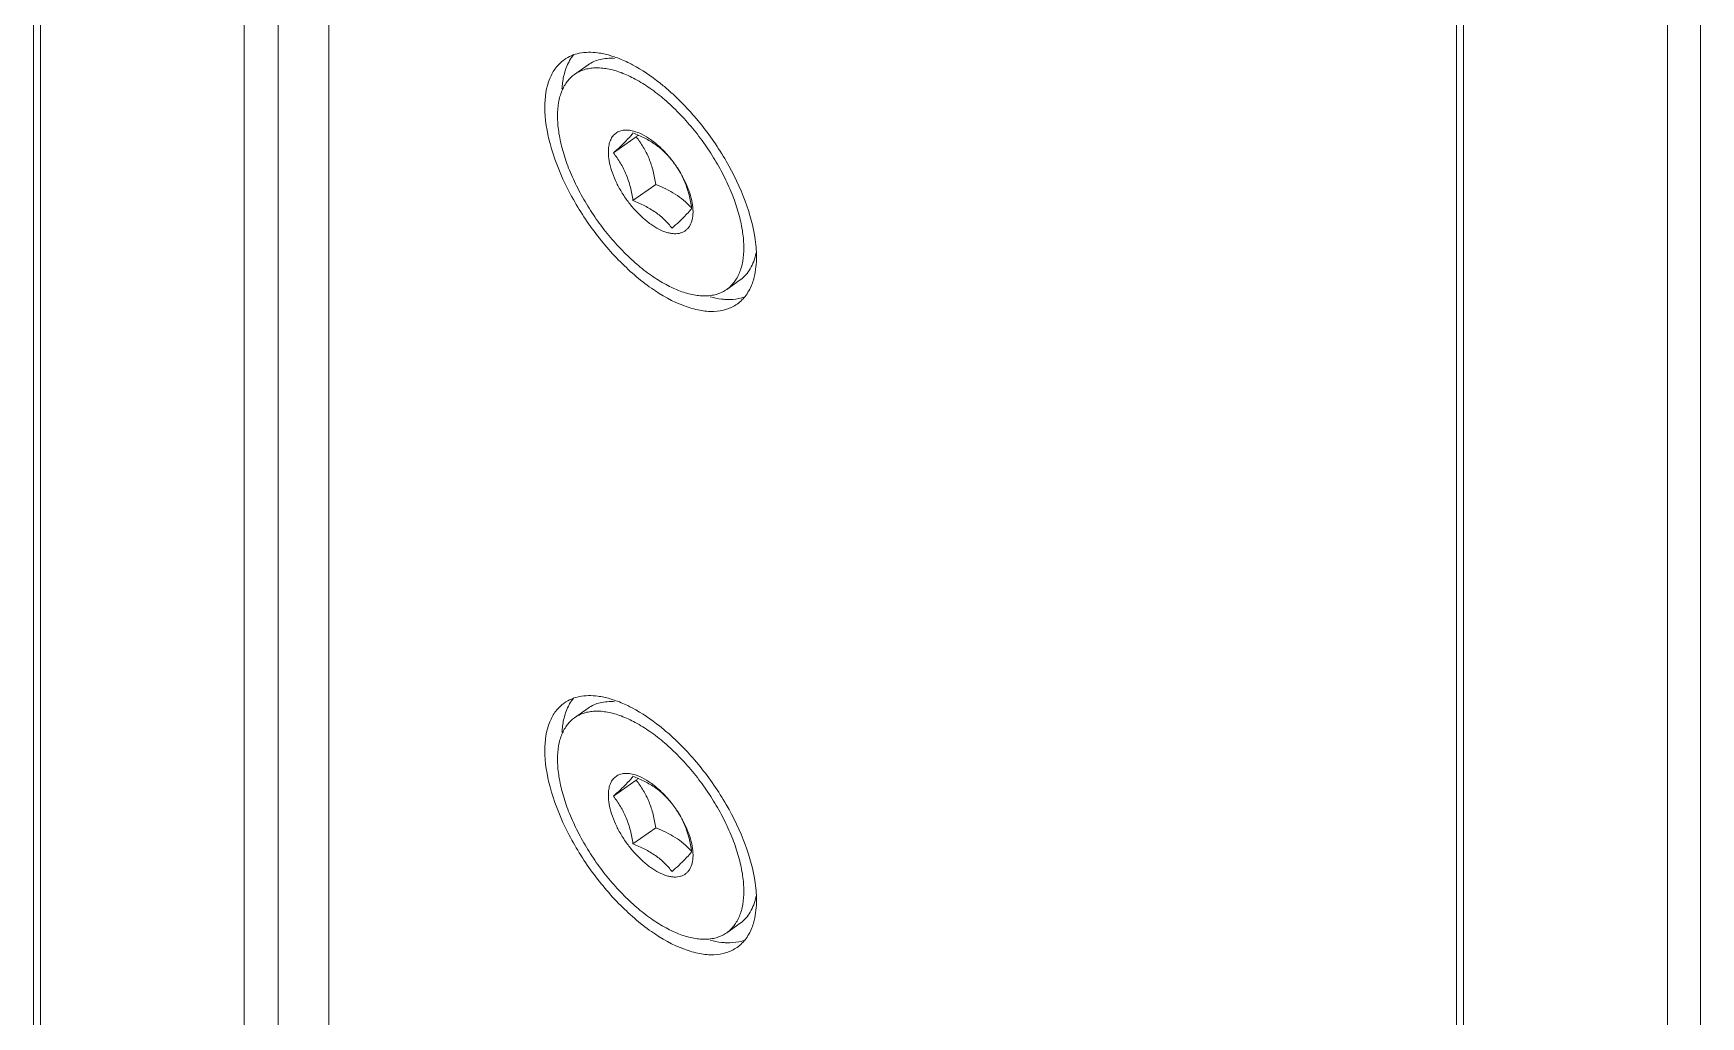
# Model space of a CAD drawing. Header units: millimetres. Extents: x 1177 to 2365, y 93 to 933.
# Drawn here: x 2083.1 to 2159.7, y 589.5 to 634.7 of the extents above; entities that cross this region are included whole.
import ezdxf

# ---------------------------------------------------------------- set-up
doc = ezdxf.new("R2010")
doc.units = ezdxf.units.MM
doc.header["$LTSCALE"] = 0.1
doc.layers.get('0').update_dxf_attribs({"lineweight": 13})

msp = doc.modelspace()

# ---------------------------------------------------------------- linework, layer by layer
for p, q in [((2083.138, 510.093), (2083.137, 750.203)), ((2083.459, 749.653), (2083.46, 509.543)), ((2094.376, 743.034), (2094.377, 499.812)), ((2096.71, 741.25), (2096.711, 504.573)), ((2092.821, 499.812), (2092.82, 739.922)), ((2148.501, 703.983), (2148.502, 463.873)), ((2148.823, 703.433), (2148.824, 463.323)), ((2158.186, 453.593), (2158.184, 693.703)), ((2159.712, 456.684), (2159.711, 693.683)), ((2107.996, 632.82), (2108.618, 633.26)), ((2107.996, 632.82), (2108.618, 633.26)), ((2110.825, 629.951), (2109.778, 629.211)), ((2110.825, 629.951), (2109.778, 629.211)), ((2112.276, 629.096), (2112.273, 629.099)), ((2112.276, 629.096), (2112.273, 629.099)), ((2112.278, 629.1), (2112.276, 629.102)), ((2112.278, 629.1), (2112.276, 629.102)), ((2111.723, 627.76), (2110.677, 627.02)), ((2111.723, 627.76), (2110.677, 627.02)), ((2114.982, 622.94), (2115.604, 623.38)), ((2114.982, 622.94), (2115.604, 623.38)), ((2107.996, 603.263), (2108.618, 603.703)), ((2107.996, 603.263), (2108.618, 603.703)), ((2110.825, 600.394), (2109.778, 599.654)), ((2110.825, 600.394), (2109.778, 599.654)), ((2112.276, 599.539), (2112.273, 599.542)), ((2112.276, 599.539), (2112.273, 599.542)), ((2112.278, 599.543), (2112.276, 599.545)), ((2112.278, 599.543), (2112.276, 599.545)), ((2111.723, 598.203), (2110.677, 597.463)), ((2111.723, 598.203), (2110.677, 597.463)), ((2114.982, 593.383), (2115.604, 593.823)), ((2114.982, 593.383), (2115.604, 593.823))]:
    msp.add_line(p, q)
for centre, radius, start, end in [((2091.233, 651.515), 29.135, 312.25655, 312.4969), ((2091.233, 651.515), 29.135, 312.25655, 312.4969), ((2108.241, 625.593), 5.347, 38.71553, 40.97916), ((2108.241, 625.593), 5.347, 38.71553, 40.97916), ((2108.171, 625.537), 5.437, 37.70632, 38.71738), ((2108.171, 625.537), 5.437, 37.70632, 38.71738), ((2108.128, 625.503), 5.492, 34.79858, 37.70564), ((2108.128, 625.503), 5.492, 34.79858, 37.70564), ((2108.135, 625.508), 5.483, 34.23897, 34.7997), ((2108.135, 625.508), 5.483, 34.23897, 34.7997), ((2108.184, 625.54), 5.424, 30.48828, 34.24955), ((2108.184, 625.54), 5.424, 30.48828, 34.24955), ((2110.479, 624.142), 3.84, 41.15307, 42.27847), ((2110.479, 624.142), 3.84, 41.15307, 42.27847), ((2111.39, 624.442), 4.96, 0.01243, 1.87913), ((2111.39, 624.442), 4.96, 0.01243, 1.87913), ((2115.074, 625.184), 2.708, 266.69091, 271.07481), ((2115.074, 625.184), 2.708, 266.69091, 271.07481), ((2091.233, 621.958), 29.135, 312.25655, 312.4969), ((2091.233, 621.958), 29.135, 312.25655, 312.4969), ((2108.241, 596.036), 5.347, 38.71553, 40.97916), ((2108.241, 596.036), 5.347, 38.71553, 40.97916), ((2108.171, 595.979), 5.437, 37.70632, 38.71738), ((2108.171, 595.979), 5.437, 37.70632, 38.71738), ((2108.128, 595.946), 5.492, 34.79858, 37.70564), ((2108.128, 595.946), 5.492, 34.79858, 37.70564), ((2108.135, 595.951), 5.483, 34.23897, 34.7997), ((2108.135, 595.951), 5.483, 34.23897, 34.7997), ((2108.184, 595.983), 5.424, 30.48828, 34.24955), ((2108.184, 595.983), 5.424, 30.48828, 34.24955), ((2110.479, 594.585), 3.84, 41.15307, 42.27847), ((2110.479, 594.585), 3.84, 41.15307, 42.27847), ((2111.392, 594.885), 4.959, 0.01244, 1.8784), ((2111.392, 594.885), 4.959, 0.01244, 1.8784), ((2115.074, 595.627), 2.708, 266.69091, 271.07481), ((2115.074, 595.627), 2.708, 266.69091, 271.07481)]:
    msp.add_arc(centre, radius, start, end)
for points, knots in [([(2107.52, 633.494), (2107.375, 633.391), (2107.107, 633.13), (2106.713, 632.412), (2106.628, 631.761), (2106.628, 631.318)], [0, 0, 0, 0, 0.219128, 0.453021, 1, 1, 1, 1]), ([(2107.52, 633.494), (2107.375, 633.391), (2107.107, 633.13), (2106.713, 632.412), (2106.628, 631.761), (2106.628, 631.318)], [0, 0, 0, 0, 0.219128, 0.453021, 1, 1, 1, 1]), ([(2109.052, 633.81), (2108.774, 633.845), (2108.232, 633.846), (2107.724, 633.638), (2107.52, 633.494)], [0, 0, 0, 0, 0.528689, 1, 1, 1, 1]), ([(2109.052, 633.81), (2108.774, 633.845), (2108.232, 633.846), (2107.724, 633.638), (2107.52, 633.494)], [0, 0, 0, 0, 0.528689, 1, 1, 1, 1]), ([(2107.547, 632.932), (2107.558, 632.969), (2107.604, 633.112), (2107.662, 633.251), (2107.713, 633.351)], [0, 0, 0, 0, 0.257801, 1, 1, 1, 1]), ([(2107.547, 632.932), (2107.558, 632.969), (2107.604, 633.112), (2107.662, 633.251), (2107.713, 633.351)], [0, 0, 0, 0, 0.257801, 1, 1, 1, 1]), ([(2107.713, 633.351), (2107.73, 633.385), (2107.802, 633.519), (2107.889, 633.645), (2107.961, 633.732)], [0, 0, 0, 0, 0.256567, 1, 1, 1, 1]), ([(2107.713, 633.351), (2107.73, 633.385), (2107.802, 633.519), (2107.889, 633.645), (2107.961, 633.732)], [0, 0, 0, 0, 0.256567, 1, 1, 1, 1]), ([(2109.83, 633.552), (2109.716, 633.561), (2109.493, 633.564), (2109.171, 633.516), (2108.876, 633.418), (2108.7, 633.317), (2108.618, 633.26)], [0, 0, 0, 0, 0.270639, 0.524242, 0.765416, 1, 1, 1, 1]), ([(2109.83, 633.552), (2109.716, 633.561), (2109.493, 633.564), (2109.171, 633.516), (2108.876, 633.418), (2108.7, 633.317), (2108.618, 633.26)], [0, 0, 0, 0, 0.270639, 0.524242, 0.765416, 1, 1, 1, 1]), ([(2109.809, 633.63), (2109.744, 633.652), (2109.497, 633.73), (2109.242, 633.786), (2109.052, 633.81)], [0, 0, 0, 0, 0.26221, 1, 1, 1, 1]), ([(2109.809, 633.63), (2109.744, 633.652), (2109.497, 633.73), (2109.242, 633.786), (2109.052, 633.81)], [0, 0, 0, 0, 0.26221, 1, 1, 1, 1]), ([(2110.655, 633.26), (2110.584, 633.297), (2110.309, 633.437), (2110.024, 633.557), (2109.809, 633.63)], [0, 0, 0, 0, 0.261228, 1, 1, 1, 1]), ([(2110.655, 633.26), (2110.584, 633.297), (2110.309, 633.437), (2110.024, 633.557), (2109.809, 633.63)], [0, 0, 0, 0, 0.261228, 1, 1, 1, 1]), ([(2107.211, 630.905), (2107.211, 631.113), (2107.233, 631.416), (2107.318, 631.8), (2107.406, 632.057), (2107.517, 632.289), (2107.653, 632.495), (2107.812, 632.675), (2107.933, 632.775), (2107.996, 632.82)], [0, 0, 0, 0, 0.289417, 0.42228, 0.547849, 0.667052, 0.7811, 0.891496, 1, 1, 1, 1]), ([(2107.211, 630.905), (2107.211, 631.113), (2107.233, 631.416), (2107.318, 631.8), (2107.406, 632.057), (2107.517, 632.289), (2107.653, 632.495), (2107.812, 632.675), (2107.933, 632.775), (2107.996, 632.82)], [0, 0, 0, 0, 0.289417, 0.42228, 0.547849, 0.667052, 0.7811, 0.891496, 1, 1, 1, 1]), ([(2107.414, 632.153), (2107.419, 632.222), (2107.442, 632.485), (2107.492, 632.745), (2107.547, 632.932)], [0, 0, 0, 0, 0.26266, 1, 1, 1, 1]), ([(2107.414, 632.153), (2107.419, 632.222), (2107.442, 632.485), (2107.492, 632.745), (2107.547, 632.932)], [0, 0, 0, 0, 0.26266, 1, 1, 1, 1]), ([(2107.996, 632.82), (2108.061, 632.866), (2108.2, 632.949), (2108.429, 633.04), (2108.676, 633.098), (2108.941, 633.124), (2109.221, 633.117), (2109.624, 633.062), (2110.158, 632.906), (2110.811, 632.601), (2111.48, 632.182), (2112.149, 631.658), (2112.802, 631.042), (2113.423, 630.348), (2113.997, 629.594), (2114.51, 628.799), (2114.949, 627.981), (2115.303, 627.16), (2115.564, 626.357), (2115.726, 625.592), (2115.767, 625.093), (2115.767, 624.855)], [0, 0, 0, 0, 0.019149, 0.038649, 0.058825, 0.079954, 0.102257, 0.125894, 0.177492, 0.23509, 0.298376, 0.366617, 0.438787, 0.513656, 0.589869, 0.666009, 0.740665, 0.812489, 0.88027, 0.943005, 1, 1, 1, 1]), ([(2107.996, 632.82), (2108.061, 632.866), (2108.2, 632.949), (2108.429, 633.04), (2108.676, 633.098), (2108.941, 633.124), (2109.221, 633.117), (2109.624, 633.062), (2110.158, 632.906), (2110.811, 632.601), (2111.48, 632.182), (2112.149, 631.658), (2112.802, 631.042), (2113.423, 630.348), (2113.997, 629.594), (2114.51, 628.799), (2114.949, 627.981), (2115.303, 627.16), (2115.564, 626.357), (2115.726, 625.592), (2115.767, 625.093), (2115.767, 624.855)], [0, 0, 0, 0, 0.019149, 0.038649, 0.058825, 0.079954, 0.102257, 0.125894, 0.177492, 0.23509, 0.298376, 0.366617, 0.438787, 0.513656, 0.589869, 0.666009, 0.740665, 0.812489, 0.88027, 0.943005, 1, 1, 1, 1]), ([(2112.324, 632.079), (2112.188, 632.199), (2111.665, 632.637), (2111.097, 633.024), (2110.655, 633.26)], [0, 0, 0, 0, 0.264886, 1, 1, 1, 1]), ([(2112.324, 632.079), (2112.188, 632.199), (2111.665, 632.637), (2111.097, 633.024), (2110.655, 633.26)], [0, 0, 0, 0, 0.264886, 1, 1, 1, 1]), ([(2116.293, 625.23), (2116.208, 625.83), (2115.861, 627.081), (2114.989, 628.886), (2113.805, 630.603), (2112.84, 631.624), (2112.324, 632.079)], [0, 0, 0, 0, 0.225892, 0.479326, 0.743661, 1, 1, 1, 1]), ([(2116.293, 625.23), (2116.208, 625.83), (2115.861, 627.081), (2114.989, 628.886), (2113.805, 630.603), (2112.84, 631.624), (2112.324, 632.079)], [0, 0, 0, 0, 0.225892, 0.479326, 0.743661, 1, 1, 1, 1]), ([(2106.628, 631.318), (2106.628, 630.752), (2106.833, 629.527), (2107.538, 627.712), (2108.607, 625.908), (2109.941, 624.286), (2111.414, 622.996), (2112.715, 622.254), (2113.71, 621.963), (2114.369, 621.902), (2114.964, 621.993), (2115.31, 622.162), (2115.458, 622.267)], [0, 0, 0, 0, 0.119627, 0.259303, 0.410153, 0.561325, 0.701763, 0.822558, 0.87424, 0.920165, 0.961428, 1, 1, 1, 1]), ([(2106.628, 631.318), (2106.628, 630.752), (2106.833, 629.527), (2107.538, 627.712), (2108.607, 625.908), (2109.941, 624.286), (2111.414, 622.996), (2112.715, 622.254), (2113.71, 621.963), (2114.369, 621.902), (2114.964, 621.993), (2115.31, 622.162), (2115.458, 622.267)], [0, 0, 0, 0, 0.119627, 0.259303, 0.410153, 0.561325, 0.701763, 0.822558, 0.87424, 0.920165, 0.961428, 1, 1, 1, 1]), ([(2114.982, 622.94), (2114.917, 622.894), (2114.778, 622.812), (2114.55, 622.721), (2114.302, 622.662), (2114.038, 622.637), (2113.758, 622.644), (2113.355, 622.699), (2112.82, 622.855), (2112.167, 623.159), (2111.498, 623.578), (2110.829, 624.102), (2110.176, 624.719), (2109.555, 625.412), (2108.981, 626.166), (2108.469, 626.962), (2108.03, 627.78), (2107.675, 628.6), (2107.414, 629.403), (2107.252, 630.169), (2107.211, 630.668), (2107.211, 630.905)], [0, 0, 0, 0, 0.019149, 0.038649, 0.058825, 0.079954, 0.102257, 0.125894, 0.177492, 0.23509, 0.298376, 0.366617, 0.438787, 0.513656, 0.589869, 0.666009, 0.740665, 0.812489, 0.88027, 0.943005, 1, 1, 1, 1]), ([(2114.982, 622.94), (2114.917, 622.894), (2114.778, 622.812), (2114.55, 622.721), (2114.302, 622.662), (2114.038, 622.637), (2113.758, 622.644), (2113.355, 622.699), (2112.82, 622.855), (2112.167, 623.159), (2111.498, 623.578), (2110.829, 624.102), (2110.176, 624.719), (2109.555, 625.412), (2108.981, 626.166), (2108.469, 626.962), (2108.03, 627.78), (2107.675, 628.6), (2107.414, 629.403), (2107.252, 630.169), (2107.211, 630.668), (2107.211, 630.905)], [0, 0, 0, 0, 0.019149, 0.038649, 0.058825, 0.079954, 0.102257, 0.125894, 0.177492, 0.23509, 0.298376, 0.366617, 0.438787, 0.513656, 0.589869, 0.666009, 0.740665, 0.812489, 0.88027, 0.943005, 1, 1, 1, 1]), ([(2110.699, 630.216), (2110.618, 630.237), (2110.461, 630.266), (2110.232, 630.262), (2110.026, 630.206), (2109.851, 630.1), (2109.713, 629.944), (2109.614, 629.747), (2109.556, 629.512), (2109.545, 629.344), (2109.545, 629.255)], [0, 0, 0, 0, 0.13896, 0.264025, 0.378766, 0.488706, 0.600489, 0.72029, 0.852666, 1, 1, 1, 1]), ([(2110.699, 630.216), (2110.618, 630.237), (2110.461, 630.266), (2110.232, 630.262), (2110.026, 630.206), (2109.851, 630.1), (2109.713, 629.944), (2109.614, 629.747), (2109.556, 629.512), (2109.545, 629.344), (2109.545, 629.255)], [0, 0, 0, 0, 0.13896, 0.264025, 0.378766, 0.488706, 0.600489, 0.72029, 0.852666, 1, 1, 1, 1]), ([(2112.276, 629.102), (2112.155, 629.242), (2111.906, 629.499), (2111.507, 629.826), (2111.107, 630.071), (2110.832, 630.181), (2110.699, 630.216)], [0, 0, 0, 0, 0.283113, 0.548501, 0.788988, 1, 1, 1, 1]), ([(2112.276, 629.102), (2112.155, 629.242), (2111.906, 629.499), (2111.507, 629.826), (2111.107, 630.071), (2110.832, 630.181), (2110.699, 630.216)], [0, 0, 0, 0, 0.283113, 0.548501, 0.788988, 1, 1, 1, 1]), ([(2110.677, 630.131), (2110.639, 630.077), (2110.54, 629.952), (2110.347, 629.746), (2110.086, 629.493), (2109.887, 629.31), (2109.778, 629.211)], [0, 0, 0, 0, 0.153003, 0.370385, 0.657773, 1, 1, 1, 1]), ([(2110.677, 630.131), (2110.639, 630.077), (2110.54, 629.952), (2110.347, 629.746), (2110.086, 629.493), (2109.887, 629.31), (2109.778, 629.211)], [0, 0, 0, 0, 0.153003, 0.370385, 0.657773, 1, 1, 1, 1]), ([(2112.473, 628.861), (2112.367, 628.997), (2112.194, 629.194), (2111.932, 629.431), (2111.637, 629.658), (2111.22, 629.904), (2110.862, 630.059), (2110.677, 630.131)], [0, 0, 0, 0, 0.231544, 0.351612, 0.475091, 0.732117, 1, 1, 1, 1]), ([(2112.473, 628.861), (2112.367, 628.997), (2112.194, 629.194), (2111.932, 629.431), (2111.637, 629.658), (2111.22, 629.904), (2110.862, 630.059), (2110.677, 630.131)], [0, 0, 0, 0, 0.231544, 0.351612, 0.475091, 0.732117, 1, 1, 1, 1]), ([(2111.723, 627.76), (2111.692, 627.966), (2111.635, 628.273), (2111.521, 628.669), (2111.417, 628.954), (2111.294, 629.225), (2111.107, 629.564), (2110.942, 629.801), (2110.825, 629.951)], [0, 0, 0, 0, 0.260883, 0.389245, 0.515674, 0.63991, 0.761917, 1, 1, 1, 1]), ([(2111.723, 627.76), (2111.692, 627.966), (2111.635, 628.273), (2111.521, 628.669), (2111.417, 628.954), (2111.294, 629.225), (2111.107, 629.564), (2110.942, 629.801), (2110.825, 629.951)], [0, 0, 0, 0, 0.260883, 0.389245, 0.515674, 0.63991, 0.761917, 1, 1, 1, 1]), ([(2109.545, 629.255), (2109.545, 629.119), (2109.574, 628.831), (2109.688, 628.391), (2109.868, 627.931), (2110.109, 627.469), (2110.401, 627.023), (2110.735, 626.608), (2111.096, 626.242), (2111.472, 625.936), (2111.848, 625.703), (2112.162, 625.571), (2112.401, 625.514), (2112.566, 625.496), (2112.72, 625.5), (2112.863, 625.528), (2112.994, 625.579), (2113.109, 625.653), (2113.208, 625.749), (2113.321, 625.909), (2113.393, 626.107), (2113.428, 626.325), (2113.434, 626.444), (2113.434, 626.505)], [0, 0, 0, 0, 0.061235, 0.129852, 0.204517, 0.283364, 0.364218, 0.444756, 0.522683, 0.595886, 0.662619, 0.721733, 0.748357, 0.773095, 0.796141, 0.817805, 0.838519, 0.858811, 0.87926, 0.900425, 0.946581, 0.97233, 1, 1, 1, 1]), ([(2109.545, 629.255), (2109.545, 629.119), (2109.574, 628.831), (2109.688, 628.391), (2109.868, 627.931), (2110.109, 627.469), (2110.401, 627.023), (2110.735, 626.608), (2111.096, 626.242), (2111.472, 625.936), (2111.848, 625.703), (2112.162, 625.571), (2112.401, 625.514), (2112.566, 625.496), (2112.72, 625.5), (2112.863, 625.528), (2112.994, 625.579), (2113.109, 625.653), (2113.208, 625.749), (2113.321, 625.909), (2113.393, 626.107), (2113.428, 626.325), (2113.434, 626.444), (2113.434, 626.505)], [0, 0, 0, 0, 0.061235, 0.129852, 0.204517, 0.283364, 0.364218, 0.444756, 0.522683, 0.595886, 0.662619, 0.721733, 0.748357, 0.773095, 0.796141, 0.817805, 0.838519, 0.858811, 0.87926, 0.900425, 0.946581, 0.97233, 1, 1, 1, 1]), ([(2109.778, 629.211), (2109.895, 629.061), (2110.06, 628.824), (2110.247, 628.485), (2110.371, 628.214), (2110.475, 627.929), (2110.588, 627.533), (2110.646, 627.226), (2110.677, 627.02)], [0, 0, 0, 0, 0.238083, 0.360089, 0.484325, 0.610755, 0.739117, 1, 1, 1, 1]), ([(2109.778, 629.211), (2109.895, 629.061), (2110.06, 628.824), (2110.247, 628.485), (2110.371, 628.214), (2110.475, 627.929), (2110.588, 627.533), (2110.646, 627.226), (2110.677, 627.02)], [0, 0, 0, 0, 0.238083, 0.360089, 0.484325, 0.610755, 0.739117, 1, 1, 1, 1]), ([(2113.371, 626.671), (2113.34, 626.877), (2113.283, 627.183), (2113.169, 627.579), (2113.065, 627.864), (2112.942, 628.135), (2112.755, 628.474), (2112.59, 628.711), (2112.473, 628.861)], [0, 0, 0, 0, 0.260883, 0.389245, 0.515675, 0.639911, 0.761917, 1, 1, 1, 1]), ([(2113.371, 626.671), (2113.34, 626.877), (2113.283, 627.183), (2113.169, 627.579), (2113.065, 627.864), (2112.942, 628.135), (2112.755, 628.474), (2112.59, 628.711), (2112.473, 628.861)], [0, 0, 0, 0, 0.260883, 0.389245, 0.515675, 0.639911, 0.761917, 1, 1, 1, 1]), ([(2113.434, 626.505), (2113.434, 626.642), (2113.404, 626.932), (2113.289, 627.375), (2113.107, 627.837), (2112.948, 628.141), (2112.859, 628.293)], [0, 0, 0, 0, 0.216021, 0.45819, 0.721741, 1, 1, 1, 1]), ([(2113.434, 626.505), (2113.434, 626.642), (2113.404, 626.932), (2113.289, 627.375), (2113.107, 627.837), (2112.948, 628.141), (2112.859, 628.293)], [0, 0, 0, 0, 0.216021, 0.45819, 0.721741, 1, 1, 1, 1]), ([(2113.321, 626.726), (2113.22, 626.837), (2113, 627.051), (2112.619, 627.331), (2112.188, 627.567), (2111.881, 627.698), (2111.723, 627.76)], [0, 0, 0, 0, 0.233917, 0.478986, 0.735235, 1, 1, 1, 1]), ([(2113.321, 626.726), (2113.22, 626.837), (2113, 627.051), (2112.619, 627.331), (2112.188, 627.567), (2111.881, 627.698), (2111.723, 627.76)], [0, 0, 0, 0, 0.233917, 0.478986, 0.735235, 1, 1, 1, 1]), ([(2110.677, 627.02), (2110.862, 626.948), (2111.22, 626.792), (2111.637, 626.547), (2111.932, 626.32), (2112.194, 626.083), (2112.367, 625.886), (2112.473, 625.75)], [0, 0, 0, 0, 0.267883, 0.524909, 0.648388, 0.768456, 1, 1, 1, 1]), ([(2110.677, 627.02), (2110.862, 626.948), (2111.22, 626.792), (2111.637, 626.547), (2111.932, 626.32), (2112.194, 626.083), (2112.367, 625.886), (2112.473, 625.75)], [0, 0, 0, 0, 0.267883, 0.524909, 0.648388, 0.768456, 1, 1, 1, 1]), ([(2112.473, 625.75), (2112.582, 625.849), (2112.781, 626.032), (2113.042, 626.285), (2113.235, 626.491), (2113.334, 626.616), (2113.371, 626.671)], [0, 0, 0, 0, 0.342226, 0.629615, 0.846997, 1, 1, 1, 1]), ([(2112.473, 625.75), (2112.582, 625.849), (2112.781, 626.032), (2113.042, 626.285), (2113.235, 626.491), (2113.334, 626.616), (2113.371, 626.671)], [0, 0, 0, 0, 0.342226, 0.629615, 0.846997, 1, 1, 1, 1]), ([(2115.767, 624.855), (2115.767, 624.648), (2115.745, 624.344), (2115.66, 623.96), (2115.573, 623.704), (2115.461, 623.471), (2115.326, 623.265), (2115.167, 623.086), (2115.046, 622.985), (2114.982, 622.94)], [0, 0, 0, 0, 0.289417, 0.42228, 0.547849, 0.667052, 0.7811, 0.891496, 1, 1, 1, 1]), ([(2115.767, 624.855), (2115.767, 624.648), (2115.745, 624.344), (2115.66, 623.96), (2115.573, 623.704), (2115.461, 623.471), (2115.326, 623.265), (2115.167, 623.086), (2115.046, 622.985), (2114.982, 622.94)], [0, 0, 0, 0, 0.289417, 0.42228, 0.547849, 0.667052, 0.7811, 0.891496, 1, 1, 1, 1]), ([(2116.348, 624.604), (2116.346, 624.655), (2116.336, 624.864), (2116.315, 625.072), (2116.293, 625.23)], [0, 0, 0, 0, 0.242223, 1, 1, 1, 1]), ([(2116.348, 624.604), (2116.346, 624.655), (2116.336, 624.864), (2116.315, 625.072), (2116.293, 625.23)], [0, 0, 0, 0, 0.242223, 1, 1, 1, 1]), ([(2115.604, 623.38), (2115.697, 623.446), (2115.87, 623.6), (2116.078, 623.889), (2116.235, 624.233), (2116.302, 624.484), (2116.328, 624.617)], [0, 0, 0, 0, 0.230926, 0.470149, 0.724757, 1, 1, 1, 1]), ([(2115.604, 623.38), (2115.697, 623.446), (2115.87, 623.6), (2116.078, 623.889), (2116.235, 624.233), (2116.302, 624.484), (2116.328, 624.617)], [0, 0, 0, 0, 0.230926, 0.470149, 0.724757, 1, 1, 1, 1]), ([(2116.161, 623.233), (2116.193, 623.322), (2116.311, 623.715), (2116.351, 624.128), (2116.351, 624.443)], [0, 0, 0, 0, 0.231871, 1, 1, 1, 1]), ([(2116.161, 623.233), (2116.193, 623.322), (2116.311, 623.715), (2116.351, 624.128), (2116.351, 624.443)], [0, 0, 0, 0, 0.231871, 1, 1, 1, 1]), ([(2114.917, 622.481), (2114.861, 622.484), (2114.627, 622.504), (2114.395, 622.551), (2114.222, 622.597)], [0, 0, 0, 0, 0.238894, 1, 1, 1, 1]), ([(2114.917, 622.481), (2114.861, 622.484), (2114.627, 622.504), (2114.395, 622.551), (2114.222, 622.597)], [0, 0, 0, 0, 0.238894, 1, 1, 1, 1]), ([(2115.849, 622.611), (2115.794, 622.59), (2115.56, 622.513), (2115.312, 622.48), (2115.124, 622.477)], [0, 0, 0, 0, 0.240511, 1, 1, 1, 1]), ([(2115.849, 622.611), (2115.794, 622.59), (2115.56, 622.513), (2115.312, 622.48), (2115.124, 622.477)], [0, 0, 0, 0, 0.240511, 1, 1, 1, 1]), ([(2115.458, 622.267), (2115.617, 622.379), (2115.907, 622.671), (2116.09, 623.036), (2116.161, 623.233)], [0, 0, 0, 0, 0.480984, 1, 1, 1, 1]), ([(2115.458, 622.267), (2115.617, 622.379), (2115.907, 622.671), (2116.09, 623.036), (2116.161, 623.233)], [0, 0, 0, 0, 0.480984, 1, 1, 1, 1]), ([(2109.058, 604.252), (2108.779, 604.288), (2108.235, 604.289), (2107.725, 604.082), (2107.52, 603.937)], [0, 0, 0, 0, 0.528855, 1, 1, 1, 1]), ([(2109.058, 604.252), (2108.779, 604.288), (2108.235, 604.289), (2107.725, 604.082), (2107.52, 603.937)], [0, 0, 0, 0, 0.528855, 1, 1, 1, 1]), ([(2109.814, 604.071), (2109.75, 604.093), (2109.503, 604.171), (2109.248, 604.227), (2109.058, 604.252)], [0, 0, 0, 0, 0.262178, 1, 1, 1, 1]), ([(2109.814, 604.071), (2109.75, 604.093), (2109.503, 604.171), (2109.248, 604.227), (2109.058, 604.252)], [0, 0, 0, 0, 0.262178, 1, 1, 1, 1]), ([(2107.52, 603.937), (2107.375, 603.834), (2107.107, 603.573), (2106.713, 602.854), (2106.628, 602.204), (2106.628, 601.761)], [0, 0, 0, 0, 0.219114, 0.453005, 1, 1, 1, 1]), ([(2107.52, 603.937), (2107.375, 603.834), (2107.107, 603.573), (2106.713, 602.854), (2106.628, 602.204), (2106.628, 601.761)], [0, 0, 0, 0, 0.219114, 0.453005, 1, 1, 1, 1]), ([(2107.547, 603.375), (2107.558, 603.412), (2107.604, 603.555), (2107.662, 603.695), (2107.713, 603.794)], [0, 0, 0, 0, 0.257808, 1, 1, 1, 1]), ([(2107.547, 603.375), (2107.558, 603.412), (2107.604, 603.555), (2107.662, 603.695), (2107.713, 603.794)], [0, 0, 0, 0, 0.257808, 1, 1, 1, 1]), ([(2107.713, 603.794), (2107.73, 603.829), (2107.802, 603.961), (2107.888, 604.086), (2107.96, 604.173)], [0, 0, 0, 0, 0.256529, 1, 1, 1, 1]), ([(2107.713, 603.794), (2107.73, 603.829), (2107.802, 603.961), (2107.888, 604.086), (2107.96, 604.173)], [0, 0, 0, 0, 0.256529, 1, 1, 1, 1]), ([(2107.996, 603.263), (2108.061, 603.309), (2108.2, 603.392), (2108.429, 603.483), (2108.676, 603.541), (2108.941, 603.567), (2109.221, 603.559), (2109.624, 603.505), (2110.158, 603.349), (2110.811, 603.044), (2111.48, 602.625), (2112.149, 602.101), (2112.802, 601.485), (2113.423, 600.791), (2113.997, 600.037), (2114.51, 599.242), (2114.949, 598.424), (2115.303, 597.603), (2115.564, 596.8), (2115.726, 596.035), (2115.767, 595.536), (2115.767, 595.298)], [0, 0, 0, 0, 0.019149, 0.038649, 0.058825, 0.079954, 0.102257, 0.125894, 0.177492, 0.23509, 0.298376, 0.366617, 0.438787, 0.513656, 0.589869, 0.666009, 0.740665, 0.812489, 0.88027, 0.943005, 1, 1, 1, 1]), ([(2107.996, 603.263), (2108.061, 603.309), (2108.2, 603.392), (2108.429, 603.483), (2108.676, 603.541), (2108.941, 603.567), (2109.221, 603.559), (2109.624, 603.505), (2110.158, 603.349), (2110.811, 603.044), (2111.48, 602.625), (2112.149, 602.101), (2112.802, 601.485), (2113.423, 600.791), (2113.997, 600.037), (2114.51, 599.242), (2114.949, 598.424), (2115.303, 597.603), (2115.564, 596.8), (2115.726, 596.035), (2115.767, 595.536), (2115.767, 595.298)], [0, 0, 0, 0, 0.019149, 0.038649, 0.058825, 0.079954, 0.102257, 0.125894, 0.177492, 0.23509, 0.298376, 0.366617, 0.438787, 0.513656, 0.589869, 0.666009, 0.740665, 0.812489, 0.88027, 0.943005, 1, 1, 1, 1]), ([(2109.835, 603.995), (2109.72, 604.004), (2109.496, 604.007), (2109.173, 603.96), (2108.877, 603.861), (2108.7, 603.761), (2108.618, 603.703)], [0, 0, 0, 0, 0.27076, 0.524388, 0.765511, 1, 1, 1, 1]), ([(2109.835, 603.995), (2109.72, 604.004), (2109.496, 604.007), (2109.173, 603.96), (2108.877, 603.861), (2108.7, 603.761), (2108.618, 603.703)], [0, 0, 0, 0, 0.27076, 0.524388, 0.765511, 1, 1, 1, 1]), ([(2110.645, 603.708), (2110.575, 603.745), (2110.306, 603.882), (2110.026, 603.999), (2109.814, 604.071)], [0, 0, 0, 0, 0.261055, 1, 1, 1, 1]), ([(2110.645, 603.708), (2110.575, 603.745), (2110.306, 603.882), (2110.026, 603.999), (2109.814, 604.071)], [0, 0, 0, 0, 0.261055, 1, 1, 1, 1]), ([(2112.333, 602.514), (2112.196, 602.635), (2111.668, 603.078), (2111.093, 603.47), (2110.645, 603.708)], [0, 0, 0, 0, 0.265033, 1, 1, 1, 1]), ([(2112.333, 602.514), (2112.196, 602.635), (2111.668, 603.078), (2111.093, 603.47), (2110.645, 603.708)], [0, 0, 0, 0, 0.265033, 1, 1, 1, 1]), ([(2107.211, 601.348), (2107.211, 601.555), (2107.233, 601.859), (2107.318, 602.243), (2107.406, 602.5), (2107.517, 602.732), (2107.653, 602.938), (2107.812, 603.117), (2107.933, 603.218), (2107.996, 603.263)], [0, 0, 0, 0, 0.289417, 0.42228, 0.547849, 0.667052, 0.7811, 0.891496, 1, 1, 1, 1]), ([(2107.211, 601.348), (2107.211, 601.555), (2107.233, 601.859), (2107.318, 602.243), (2107.406, 602.5), (2107.517, 602.732), (2107.653, 602.938), (2107.812, 603.117), (2107.933, 603.218), (2107.996, 603.263)], [0, 0, 0, 0, 0.289417, 0.42228, 0.547849, 0.667052, 0.7811, 0.891496, 1, 1, 1, 1]), ([(2107.414, 602.595), (2107.419, 602.665), (2107.442, 602.927), (2107.492, 603.188), (2107.547, 603.375)], [0, 0, 0, 0, 0.26266, 1, 1, 1, 1]), ([(2107.414, 602.595), (2107.419, 602.665), (2107.442, 602.927), (2107.492, 603.188), (2107.547, 603.375)], [0, 0, 0, 0, 0.26266, 1, 1, 1, 1]), ([(2116.293, 595.672), (2116.209, 596.272), (2115.862, 597.521), (2114.993, 599.323), (2113.811, 601.038), (2112.848, 602.059), (2112.333, 602.514)], [0, 0, 0, 0, 0.225858, 0.479239, 0.743591, 1, 1, 1, 1]), ([(2116.293, 595.672), (2116.209, 596.272), (2115.862, 597.521), (2114.993, 599.323), (2113.811, 601.038), (2112.848, 602.059), (2112.333, 602.514)], [0, 0, 0, 0, 0.225858, 0.479239, 0.743591, 1, 1, 1, 1]), ([(2106.628, 601.761), (2106.628, 601.195), (2106.833, 599.97), (2107.538, 598.155), (2108.607, 596.351), (2109.941, 594.728), (2111.414, 593.439), (2112.715, 592.697), (2113.71, 592.405), (2114.369, 592.345), (2114.963, 592.436), (2115.31, 592.604), (2115.458, 592.71)], [0, 0, 0, 0, 0.119629, 0.259294, 0.410156, 0.561319, 0.701758, 0.82256, 0.874234, 0.920158, 0.961427, 1, 1, 1, 1]), ([(2106.628, 601.761), (2106.628, 601.195), (2106.833, 599.97), (2107.538, 598.155), (2108.607, 596.351), (2109.941, 594.728), (2111.414, 593.439), (2112.715, 592.697), (2113.71, 592.405), (2114.369, 592.345), (2114.963, 592.436), (2115.31, 592.604), (2115.458, 592.71)], [0, 0, 0, 0, 0.119629, 0.259294, 0.410156, 0.561319, 0.701758, 0.82256, 0.874234, 0.920158, 0.961427, 1, 1, 1, 1]), ([(2114.982, 593.383), (2114.917, 593.337), (2114.778, 593.255), (2114.55, 593.164), (2114.302, 593.105), (2114.038, 593.08), (2113.758, 593.087), (2113.355, 593.142), (2112.82, 593.298), (2112.167, 593.602), (2111.498, 594.021), (2110.829, 594.545), (2110.176, 595.162), (2109.555, 595.855), (2108.981, 596.609), (2108.469, 597.405), (2108.03, 598.223), (2107.675, 599.043), (2107.414, 599.846), (2107.252, 600.612), (2107.211, 601.111), (2107.211, 601.348)], [0, 0, 0, 0, 0.019149, 0.038649, 0.058825, 0.079954, 0.102257, 0.125894, 0.177492, 0.23509, 0.298376, 0.366617, 0.438787, 0.513656, 0.589869, 0.666009, 0.740665, 0.812489, 0.88027, 0.943005, 1, 1, 1, 1]), ([(2114.982, 593.383), (2114.917, 593.337), (2114.778, 593.255), (2114.55, 593.164), (2114.302, 593.105), (2114.038, 593.08), (2113.758, 593.087), (2113.355, 593.142), (2112.82, 593.298), (2112.167, 593.602), (2111.498, 594.021), (2110.829, 594.545), (2110.176, 595.162), (2109.555, 595.855), (2108.981, 596.609), (2108.469, 597.405), (2108.03, 598.223), (2107.675, 599.043), (2107.414, 599.846), (2107.252, 600.612), (2107.211, 601.111), (2107.211, 601.348)], [0, 0, 0, 0, 0.019149, 0.038649, 0.058825, 0.079954, 0.102257, 0.125894, 0.177492, 0.23509, 0.298376, 0.366617, 0.438787, 0.513656, 0.589869, 0.666009, 0.740665, 0.812489, 0.88027, 0.943005, 1, 1, 1, 1]), ([(2110.699, 600.659), (2110.618, 600.68), (2110.461, 600.709), (2110.232, 600.705), (2110.026, 600.649), (2109.851, 600.542), (2109.713, 600.387), (2109.614, 600.19), (2109.556, 599.955), (2109.545, 599.787), (2109.545, 599.698)], [0, 0, 0, 0, 0.13896, 0.264025, 0.378766, 0.488706, 0.600489, 0.72029, 0.852666, 1, 1, 1, 1]), ([(2110.699, 600.659), (2110.618, 600.68), (2110.461, 600.709), (2110.232, 600.705), (2110.026, 600.649), (2109.851, 600.542), (2109.713, 600.387), (2109.614, 600.19), (2109.556, 599.955), (2109.545, 599.787), (2109.545, 599.698)], [0, 0, 0, 0, 0.13896, 0.264025, 0.378766, 0.488706, 0.600489, 0.72029, 0.852666, 1, 1, 1, 1]), ([(2110.677, 600.574), (2110.639, 600.52), (2110.54, 600.395), (2110.347, 600.189), (2110.086, 599.936), (2109.887, 599.753), (2109.778, 599.654)], [0, 0, 0, 0, 0.153003, 0.370385, 0.657773, 1, 1, 1, 1]), ([(2110.677, 600.574), (2110.639, 600.52), (2110.54, 600.395), (2110.347, 600.189), (2110.086, 599.936), (2109.887, 599.753), (2109.778, 599.654)], [0, 0, 0, 0, 0.153003, 0.370385, 0.657773, 1, 1, 1, 1]), ([(2112.473, 599.304), (2112.367, 599.44), (2112.194, 599.637), (2111.932, 599.874), (2111.637, 600.101), (2111.22, 600.347), (2110.862, 600.502), (2110.677, 600.574)], [0, 0, 0, 0, 0.231544, 0.351612, 0.475091, 0.732117, 1, 1, 1, 1]), ([(2112.473, 599.304), (2112.367, 599.44), (2112.194, 599.637), (2111.932, 599.874), (2111.637, 600.101), (2111.22, 600.347), (2110.862, 600.502), (2110.677, 600.574)], [0, 0, 0, 0, 0.231544, 0.351612, 0.475091, 0.732117, 1, 1, 1, 1]), ([(2112.276, 599.545), (2112.155, 599.685), (2111.906, 599.942), (2111.507, 600.269), (2111.107, 600.514), (2110.832, 600.624), (2110.699, 600.659)], [0, 0, 0, 0, 0.283113, 0.548501, 0.788988, 1, 1, 1, 1]), ([(2112.276, 599.545), (2112.155, 599.685), (2111.906, 599.942), (2111.507, 600.269), (2111.107, 600.514), (2110.832, 600.624), (2110.699, 600.659)], [0, 0, 0, 0, 0.283113, 0.548501, 0.788988, 1, 1, 1, 1]), ([(2111.723, 598.203), (2111.692, 598.409), (2111.635, 598.715), (2111.521, 599.112), (2111.417, 599.396), (2111.294, 599.668), (2111.107, 600.007), (2110.942, 600.244), (2110.825, 600.394)], [0, 0, 0, 0, 0.260883, 0.389245, 0.515674, 0.63991, 0.761917, 1, 1, 1, 1]), ([(2111.723, 598.203), (2111.692, 598.409), (2111.635, 598.715), (2111.521, 599.112), (2111.417, 599.396), (2111.294, 599.668), (2111.107, 600.007), (2110.942, 600.244), (2110.825, 600.394)], [0, 0, 0, 0, 0.260883, 0.389245, 0.515674, 0.63991, 0.761917, 1, 1, 1, 1]), ([(2109.545, 599.698), (2109.545, 599.562), (2109.574, 599.274), (2109.688, 598.834), (2109.868, 598.374), (2110.109, 597.912), (2110.401, 597.466), (2110.735, 597.051), (2111.096, 596.684), (2111.472, 596.379), (2111.848, 596.146), (2112.162, 596.014), (2112.401, 595.957), (2112.566, 595.939), (2112.72, 595.943), (2112.863, 595.971), (2112.994, 596.022), (2113.109, 596.096), (2113.208, 596.192), (2113.321, 596.352), (2113.393, 596.55), (2113.428, 596.768), (2113.434, 596.887), (2113.434, 596.948)], [0, 0, 0, 0, 0.061235, 0.129852, 0.204517, 0.283364, 0.364218, 0.444756, 0.522683, 0.595886, 0.662619, 0.721733, 0.748357, 0.773095, 0.796141, 0.817805, 0.838519, 0.858811, 0.87926, 0.900425, 0.946581, 0.97233, 1, 1, 1, 1]), ([(2109.545, 599.698), (2109.545, 599.562), (2109.574, 599.274), (2109.688, 598.834), (2109.868, 598.374), (2110.109, 597.912), (2110.401, 597.466), (2110.735, 597.051), (2111.096, 596.684), (2111.472, 596.379), (2111.848, 596.146), (2112.162, 596.014), (2112.401, 595.957), (2112.566, 595.939), (2112.72, 595.943), (2112.863, 595.971), (2112.994, 596.022), (2113.109, 596.096), (2113.208, 596.192), (2113.321, 596.352), (2113.393, 596.55), (2113.428, 596.768), (2113.434, 596.887), (2113.434, 596.948)], [0, 0, 0, 0, 0.061235, 0.129852, 0.204517, 0.283364, 0.364218, 0.444756, 0.522683, 0.595886, 0.662619, 0.721733, 0.748357, 0.773095, 0.796141, 0.817805, 0.838519, 0.858811, 0.87926, 0.900425, 0.946581, 0.97233, 1, 1, 1, 1]), ([(2109.778, 599.654), (2109.895, 599.504), (2110.06, 599.267), (2110.247, 598.928), (2110.371, 598.657), (2110.475, 598.372), (2110.588, 597.976), (2110.646, 597.669), (2110.677, 597.463)], [0, 0, 0, 0, 0.238083, 0.360089, 0.484325, 0.610755, 0.739117, 1, 1, 1, 1]), ([(2109.778, 599.654), (2109.895, 599.504), (2110.06, 599.267), (2110.247, 598.928), (2110.371, 598.657), (2110.475, 598.372), (2110.588, 597.976), (2110.646, 597.669), (2110.677, 597.463)], [0, 0, 0, 0, 0.238083, 0.360089, 0.484325, 0.610755, 0.739117, 1, 1, 1, 1]), ([(2113.371, 597.114), (2113.34, 597.32), (2113.283, 597.626), (2113.169, 598.022), (2113.065, 598.307), (2112.942, 598.578), (2112.755, 598.917), (2112.59, 599.154), (2112.473, 599.304)], [0, 0, 0, 0, 0.260883, 0.389245, 0.515675, 0.639911, 0.761917, 1, 1, 1, 1]), ([(2113.371, 597.114), (2113.34, 597.32), (2113.283, 597.626), (2113.169, 598.022), (2113.065, 598.307), (2112.942, 598.578), (2112.755, 598.917), (2112.59, 599.154), (2112.473, 599.304)], [0, 0, 0, 0, 0.260883, 0.389245, 0.515675, 0.639911, 0.761917, 1, 1, 1, 1]), ([(2113.321, 597.169), (2113.22, 597.28), (2113, 597.494), (2112.619, 597.774), (2112.188, 598.01), (2111.881, 598.141), (2111.723, 598.203)], [0, 0, 0, 0, 0.233917, 0.478986, 0.735235, 1, 1, 1, 1]), ([(2113.321, 597.169), (2113.22, 597.28), (2113, 597.494), (2112.619, 597.774), (2112.188, 598.01), (2111.881, 598.141), (2111.723, 598.203)], [0, 0, 0, 0, 0.233917, 0.478986, 0.735235, 1, 1, 1, 1]), ([(2113.434, 596.948), (2113.434, 597.085), (2113.404, 597.375), (2113.289, 597.818), (2113.107, 598.28), (2112.948, 598.584), (2112.859, 598.735)], [0, 0, 0, 0, 0.216021, 0.45819, 0.721741, 1, 1, 1, 1]), ([(2113.434, 596.948), (2113.434, 597.085), (2113.404, 597.375), (2113.289, 597.818), (2113.107, 598.28), (2112.948, 598.584), (2112.859, 598.735)], [0, 0, 0, 0, 0.216021, 0.45819, 0.721741, 1, 1, 1, 1]), ([(2110.677, 597.463), (2110.862, 597.391), (2111.22, 597.235), (2111.637, 596.99), (2111.932, 596.763), (2112.194, 596.526), (2112.367, 596.329), (2112.473, 596.193)], [0, 0, 0, 0, 0.267883, 0.524909, 0.648388, 0.768456, 1, 1, 1, 1]), ([(2110.677, 597.463), (2110.862, 597.391), (2111.22, 597.235), (2111.637, 596.99), (2111.932, 596.763), (2112.194, 596.526), (2112.367, 596.329), (2112.473, 596.193)], [0, 0, 0, 0, 0.267883, 0.524909, 0.648388, 0.768456, 1, 1, 1, 1]), ([(2112.473, 596.193), (2112.582, 596.292), (2112.781, 596.475), (2113.042, 596.728), (2113.235, 596.934), (2113.334, 597.059), (2113.371, 597.114)], [0, 0, 0, 0, 0.342226, 0.629615, 0.846997, 1, 1, 1, 1]), ([(2112.473, 596.193), (2112.582, 596.292), (2112.781, 596.475), (2113.042, 596.728), (2113.235, 596.934), (2113.334, 597.059), (2113.371, 597.114)], [0, 0, 0, 0, 0.342226, 0.629615, 0.846997, 1, 1, 1, 1]), ([(2115.767, 595.298), (2115.767, 595.091), (2115.745, 594.787), (2115.66, 594.403), (2115.573, 594.147), (2115.461, 593.914), (2115.326, 593.708), (2115.167, 593.529), (2115.046, 593.428), (2114.982, 593.383)], [0, 0, 0, 0, 0.289417, 0.42228, 0.547849, 0.667052, 0.7811, 0.891496, 1, 1, 1, 1]), ([(2115.767, 595.298), (2115.767, 595.091), (2115.745, 594.787), (2115.66, 594.403), (2115.573, 594.147), (2115.461, 593.914), (2115.326, 593.708), (2115.167, 593.529), (2115.046, 593.428), (2114.982, 593.383)], [0, 0, 0, 0, 0.289417, 0.42228, 0.547849, 0.667052, 0.7811, 0.891496, 1, 1, 1, 1]), ([(2115.604, 593.823), (2115.697, 593.889), (2115.87, 594.043), (2116.078, 594.332), (2116.235, 594.676), (2116.302, 594.927), (2116.328, 595.059)], [0, 0, 0, 0, 0.230928, 0.470152, 0.724759, 1, 1, 1, 1]), ([(2115.604, 593.823), (2115.697, 593.889), (2115.87, 594.043), (2116.078, 594.332), (2116.235, 594.676), (2116.302, 594.927), (2116.328, 595.059)], [0, 0, 0, 0, 0.230928, 0.470152, 0.724759, 1, 1, 1, 1]), ([(2116.348, 595.047), (2116.346, 595.098), (2116.336, 595.307), (2116.315, 595.515), (2116.293, 595.672)], [0, 0, 0, 0, 0.242221, 1, 1, 1, 1]), ([(2116.348, 595.047), (2116.346, 595.098), (2116.336, 595.307), (2116.315, 595.515), (2116.293, 595.672)], [0, 0, 0, 0, 0.242221, 1, 1, 1, 1]), ([(2116.161, 593.676), (2116.193, 593.765), (2116.311, 594.158), (2116.351, 594.571), (2116.351, 594.886)], [0, 0, 0, 0, 0.231866, 1, 1, 1, 1]), ([(2116.161, 593.676), (2116.193, 593.765), (2116.311, 594.158), (2116.351, 594.571), (2116.351, 594.886)], [0, 0, 0, 0, 0.231866, 1, 1, 1, 1]), ([(2115.458, 592.71), (2115.617, 592.822), (2115.907, 593.113), (2116.09, 593.479), (2116.161, 593.676)], [0, 0, 0, 0, 0.480979, 1, 1, 1, 1]), ([(2115.458, 592.71), (2115.617, 592.822), (2115.907, 593.113), (2116.09, 593.479), (2116.161, 593.676)], [0, 0, 0, 0, 0.480979, 1, 1, 1, 1]), ([(2114.917, 592.924), (2114.861, 592.927), (2114.627, 592.947), (2114.395, 592.994), (2114.222, 593.04)], [0, 0, 0, 0, 0.238894, 1, 1, 1, 1]), ([(2114.917, 592.924), (2114.861, 592.927), (2114.627, 592.947), (2114.395, 592.994), (2114.222, 593.04)], [0, 0, 0, 0, 0.238894, 1, 1, 1, 1]), ([(2115.851, 593.055), (2115.795, 593.033), (2115.56, 592.956), (2115.312, 592.923), (2115.124, 592.92)], [0, 0, 0, 0, 0.2405, 1, 1, 1, 1]), ([(2115.851, 593.055), (2115.795, 593.033), (2115.56, 592.956), (2115.312, 592.923), (2115.124, 592.92)], [0, 0, 0, 0, 0.2405, 1, 1, 1, 1])]:
    msp.add_open_spline(points, degree=3, knots=knots)

doc.saveas('drawing.dxf')
